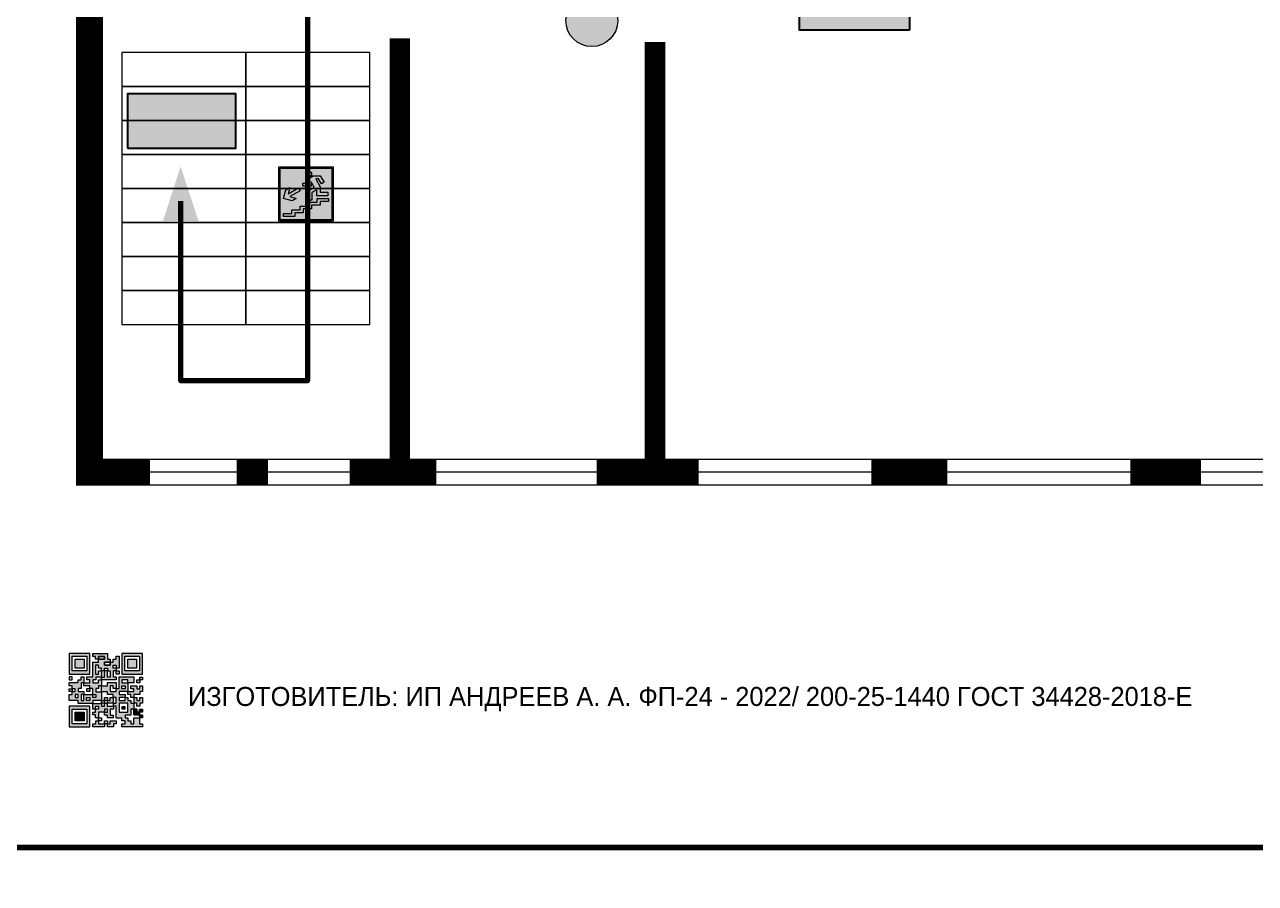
# Model space of a CAD drawing. Header units: millimetres. Extents: x 13114 to 67229, y 22859 to 38520.
# Drawn here: x 27315.4 to 27496.9, y 30890.4 to 31016.9 of the extents above; entities that cross this region are included whole.
import ezdxf

# ---------------------------------------------------------------- set-up
doc = ezdxf.new("R2010")
doc.units = ezdxf.units.MM
doc.layers.add('План_Штампы', color=7, linetype='Continuous')
doc.styles.add('обычный', font='arial.ttf')

# ---------------------------------------------------------------- blocks, each defined once
blk = doc.blocks.new('QR')
at = {"lineweight": 0}
h = blk.add_hatch(color=256, dxfattribs=at)
h.dxf.hatch_style = 1
h.paths.add_polyline_path([(9241.16, 2687.38), (9242.01, 2687.38), (9242.01, 2687.83), (9241.59, 2687.83), (9241.59, 2688.68), (9239.45, 2688.68), (9239.45, 2688.25), (9239.86, 2688.25), (9239.86, 2687.83), (9240.29, 2687.83), (9240.29, 2688.25), (9241.16, 2688.25), (9241.16, 2687.83), (9240.29, 2687.83), (9240.29, 2687.38), (9239.45, 2687.38), (9239.45, 2685.22), (9238.57, 2685.22), (9238.57, 2684.8), (9239.02, 2684.8), (9239.02, 2684.37), (9238.13, 2684.37), (9238.13, 2683.92), (9239.02, 2683.92), (9239.02, 2683.5), (9239.44, 2683.5), (9239.44, 2682.64), (9239.87, 2682.64), (9239.87, 2682.18), (9239.44, 2682.18), (9239.44, 2682.64), (9238.13, 2682.64), (9238.13, 2681.76), (9237.71, 2681.76), (9237.71, 2682.64), (9238.13, 2682.64), (9238.13, 2683.07), (9237.27, 2683.07), (9237.27, 2683.51), (9237.71, 2683.51), (9237.71, 2684.37), (9238.13, 2684.37), (9238.13, 2685.22), (9237.71, 2685.22), (9237.71, 2684.8), (9237.28, 2684.8), (9237.28, 2684.38), (9235.98, 2684.38), (9235.98, 2683.92), (9236.4, 2683.92), (9236.4, 2683.49), (9236.84, 2683.49), (9236.84, 2683.07), (9236.4, 2683.07), (9236.4, 2682.64), (9235.98, 2682.64), (9235.98, 2681.76), (9237.29, 2681.76), (9237.29, 2681.33), (9239.43, 2681.33), (9239.43, 2681.76), (9240.74, 2681.76), (9240.74, 2683.05), (9239.87, 2683.05), (9239.87, 2683.5), (9240.29, 2683.5), (9240.29, 2683.91), (9240.74, 2683.91), (9240.74, 2684.81), (9240.29, 2684.81), (9240.29, 2684.79), (9240.29, 2684.37), (9239.45, 2684.37), (9239.45, 2684.8), (9239.87, 2684.8), (9239.87, 2685.21), (9240.74, 2685.21), (9240.74, 2686.1), (9240.29, 2686.1), (9240.29, 2685.64), (9239.86, 2685.64), (9239.86, 2686.95), (9240.29, 2686.95), (9240.29, 2686.52), (9240.74, 2686.52), (9240.74, 2686.1), (9241.16, 2686.1), (9241.16, 2686.53), (9241.59, 2686.53), (9241.59, 2686.1), (9242.02, 2686.1), (9242.02, 2685.21), (9241.59, 2685.21), (9241.59, 2686.1), (9241.16, 2686.1), (9241.16, 2685.21), (9240.74, 2685.21), (9240.74, 2684.81), (9242.89, 2684.81), (9242.89, 2685.22), (9242.47, 2685.22), (9242.47, 2686.11), (9242.89, 2686.11), (9242.89, 2686.52), (9242.46, 2686.52), (9242.46, 2686.95), (9242.89, 2686.95), (9242.89, 2686.52), (9243.32, 2686.52), (9243.32, 2688.26), (9242.9, 2688.26), (9242.9, 2687.83), (9242.47, 2687.83), (9242.47, 2687.38), (9242.01, 2687.38), (9242.01, 2686.94), (9241.16, 2686.94)])
h.paths.add_polyline_path([(9239.02, 2682.18), (9239.02, 2681.76), (9238.54, 2681.76), (9238.54, 2682.18)], flags=16)
h.paths.add_polyline_path([(9237.27, 2682.65), (9237.27, 2682.19), (9236.83, 2682.19), (9236.83, 2682.65)], flags=16)
h = blk.add_hatch(color=256, dxfattribs=at)
h.dxf.hatch_style = 1
h.paths.add_polyline_path([(9238.15, 2687.83), (9236.83, 2687.83), (9236.83, 2686.52), (9238.15, 2686.52)], flags=0)
h.paths.add_polyline_path([(9239.01, 2685.65), (9239.01, 2688.68), (9235.98, 2688.68), (9235.98, 2685.65)])
h.paths.add_polyline_path([(9236.41, 2686.1), (9236.41, 2688.26), (9238.56, 2688.26), (9238.56, 2686.1)], flags=16)
h.paths.add_polyline_path([(9236.83, 2686.52), (9236.83, 2687.83), (9238.15, 2687.83), (9238.15, 2686.52)], flags=0)
h = blk.add_hatch(color=256, dxfattribs=at)
h.dxf.hatch_style = 1
h.paths.add_polyline_path([(9238.15, 2686.52), (9238.15, 2687.83), (9236.83, 2687.83), (9236.83, 2686.52)])
h.paths.add_polyline_path([(9245.91, 2686.52), (9245.91, 2687.83), (9244.59, 2687.83), (9244.59, 2686.52)], flags=0)
h.paths.add_polyline_path([(9246.77, 2685.65), (9246.77, 2688.68), (9243.74, 2688.68), (9243.74, 2685.65)])
h.paths.add_polyline_path([(9244.17, 2686.1), (9244.17, 2688.26), (9246.32, 2688.26), (9246.32, 2686.1)], flags=16)
h.paths.add_polyline_path([(9244.59, 2686.52), (9244.59, 2687.83), (9245.91, 2687.83), (9245.91, 2686.52)], flags=0)
h = blk.add_hatch(color=256, dxfattribs=at)
h.dxf.hatch_style = 1
h.paths.add_polyline_path([(9240.75, 2681.76), (9240.75, 2681.35), (9241.17, 2681.35), (9241.17, 2681.76)])
h.paths.add_polyline_path([(9241.6, 2682.18), (9241.17, 2682.18), (9241.17, 2681.76), (9241.6, 2681.76)])
h.paths.add_polyline_path([(9242.47, 2681.34), (9242.47, 2682.19), (9242.02, 2682.19), (9242.02, 2681.76), (9241.6, 2681.76), (9241.6, 2681.34)])
h.paths.add_polyline_path([(9239.87, 2678.3), (9239.44, 2678.3), (9239.44, 2677.89), (9241.17, 2677.89), (9241.17, 2678.3), (9240.28, 2678.3), (9240.28, 2678.73), (9239.87, 2678.73)])
h.paths.add_polyline_path([(9240.75, 2678.73), (9240.75, 2679.19), (9240.28, 2679.19), (9240.28, 2678.73)])
h.paths.add_polyline_path([(9241.6, 2678.73), (9241.17, 2678.73), (9241.17, 2678.3), (9241.6, 2678.3)])
h.paths.add_polyline_path([(9242.02, 2678.3), (9241.6, 2678.3), (9241.6, 2677.89), (9242.48, 2677.89), (9242.48, 2678.31), (9242.9, 2678.31), (9242.9, 2678.73), (9242.02, 2678.73)])
h.paths.add_polyline_path([(9246.36, 2684.37), (9246.36, 2684.79), (9245.93, 2684.79), (9245.93, 2684.37)])
h.paths.add_polyline_path([(9246.78, 2685.2), (9246.36, 2685.2), (9246.36, 2684.79), (9246.78, 2684.79)])
h.paths.add_polyline_path([(9245.91, 2687.83), (9244.59, 2687.83), (9244.59, 2686.52), (9245.91, 2686.52)])
h = blk.add_hatch(color=256, dxfattribs=at)
h.dxf.hatch_style = 1
h.paths.add_polyline_path([(9243.32, 2686.11), (9242.89, 2686.11), (9242.89, 2685.64), (9243.32, 2685.64)])
h.paths.add_polyline_path([(9239.02, 2683.07), (9239.02, 2683.5), (9238.56, 2683.5), (9238.56, 2683.07)])
h.paths.add_polyline_path([(9236.4, 2684.8), (9236.4, 2685.22), (9235.98, 2685.22), (9235.98, 2684.8)])
h.paths.add_polyline_path([(9236.4, 2683.07), (9236.4, 2683.49), (9235.98, 2683.49), (9235.98, 2683.07)])
h = blk.add_hatch(color=256, dxfattribs=at)
h.dxf.hatch_style = 1
h.paths.add_polyline_path([(9243.32, 2682.64), (9243.32, 2683.07), (9244.62, 2683.07), (9244.62, 2684.37), (9243.74, 2684.37), (9243.74, 2684.8), (9244.62, 2684.8), (9244.62, 2684.37), (9245.48, 2684.37), (9245.48, 2685.22), (9243.32, 2685.22), (9243.32, 2683.5), (9242.89, 2683.5), (9242.89, 2683.06), (9242.01, 2683.06), (9242.01, 2683.91), (9242.47, 2683.91), (9242.47, 2683.5), (9242.89, 2683.5), (9242.89, 2684.38), (9241.59, 2684.38), (9241.59, 2683.91), (9240.74, 2683.91), (9240.74, 2683.05), (9241.59, 2683.05), (9241.59, 2682.64), (9242.47, 2682.64), (9242.47, 2682.19), (9242.91, 2682.19), (9242.91, 2681.34), (9242.48, 2681.34), (9242.48, 2680.91), (9242.91, 2680.91), (9242.91, 2679.17), (9243.75, 2679.17), (9243.75, 2678.73), (9244.2, 2678.73), (9244.2, 2678.3), (9243.75, 2678.3), (9243.75, 2677.88), (9246.78, 2677.88), (9246.78, 2678.3), (9246.35, 2678.3), (9246.35, 2679.19), (9245.48, 2679.19), (9245.48, 2678.31), (9245.05, 2678.31), (9245.05, 2678.73), (9244.62, 2678.73), (9244.62, 2679.19), (9244.2, 2679.19), (9244.2, 2679.61), (9245.05, 2679.61), (9245.05, 2680.46), (9245.48, 2680.46), (9245.48, 2681.34), (9245.04, 2681.34), (9245.04, 2681.76), (9244.63, 2681.76), (9244.63, 2682.19), (9244.21, 2682.19), (9244.21, 2681.76), (9243.32, 2681.76), (9243.32, 2682.19), (9244.21, 2682.19), (9244.21, 2682.64)])
h.paths.add_polyline_path([(9243.75, 2683.49), (9243.75, 2683.92), (9244.21, 2683.92), (9244.21, 2683.49)], flags=16)
h.paths.add_polyline_path([(9243.32, 2681.34), (9244.63, 2681.34), (9244.63, 2680.04), (9243.32, 2680.04)], flags=16)
h.paths.add_polyline_path([(9243.76, 2680.89), (9244.18, 2680.89), (9244.18, 2680.48), (9243.76, 2680.48)], flags=0)
h = blk.add_hatch(color=256, dxfattribs=at)
h.dxf.hatch_style = 1
h.paths.add_polyline_path([(9246.36, 2683.07), (9246.78, 2683.07), (9246.78, 2683.92), (9246.36, 2683.92), (9246.36, 2683.49), (9245.92, 2683.49), (9245.92, 2683.92), (9245.06, 2683.92), (9245.06, 2683.49), (9245.48, 2683.49), (9245.48, 2683.07), (9244.62, 2683.07), (9244.62, 2682.65), (9245.05, 2682.65), (9245.05, 2682.18), (9245.48, 2682.18), (9245.48, 2682.65), (9246.36, 2682.65)])
h.paths.add_polyline_path([(9246.78, 2682.18), (9246.36, 2682.18), (9246.36, 2681.75), (9245.92, 2681.75), (9245.92, 2682.18), (9245.48, 2682.18), (9245.48, 2681.34), (9245.48, 2681.34), (9245.94, 2681.34), (9245.94, 2680.91), (9246.36, 2680.91), (9246.36, 2681.34), (9246.78, 2681.34)])
h = blk.add_hatch(color=256, dxfattribs=at)
h.dxf.hatch_style = 1
h.paths.add_polyline_path([(9235.98, 2680.9), (9235.98, 2677.86), (9239.02, 2677.86), (9239.02, 2680.9)])
h.paths.add_polyline_path([(9238.57, 2680.48), (9238.57, 2678.32), (9236.41, 2678.32), (9236.41, 2680.48)], flags=16)
h.paths.add_polyline_path([(9238.15, 2680.05), (9238.15, 2678.74), (9236.83, 2678.74), (9236.83, 2680.05)], flags=0)
h = blk.add_hatch(color=256, dxfattribs=at)
h.dxf.hatch_style = 1
h.paths.add_polyline_path([(9242.02, 2680.46), (9242.48, 2680.46), (9242.48, 2680.91), (9241.58, 2680.91), (9241.58, 2681.35), (9241.17, 2681.35), (9241.17, 2680.91), (9240.75, 2680.91), (9240.75, 2681.33), (9239.43, 2681.33), (9239.43, 2680.46), (9239.86, 2680.46), (9239.86, 2680.92), (9240.3, 2680.92), (9240.3, 2680.46), (9239.86, 2680.46), (9239.86, 2680.04), (9239.44, 2680.04), (9239.44, 2679.62), (9239.86, 2679.62), (9239.86, 2679.19), (9240.29, 2679.19), (9240.29, 2680.03), (9241.18, 2680.03), (9241.18, 2680.47), (9241.6, 2680.47), (9241.6, 2680.03), (9241.18, 2680.03), (9241.18, 2679.61), (9241.6, 2679.61), (9241.6, 2679.19), (9242.47, 2679.19), (9242.47, 2679.6), (9242.02, 2679.6)])
h = blk.add_hatch(color=256, dxfattribs=at)
h.dxf.hatch_style = 1
h.paths.add_polyline_path([(9244.18, 2680.48), (9244.18, 2680.89), (9243.76, 2680.89), (9243.76, 2680.48)])
h = blk.add_hatch(color=256, dxfattribs=at)
h.dxf.hatch_style = 1
h.paths.add_polyline_path([(9245.93, 2680.04), (9245.93, 2680.46), (9245.48, 2680.46), (9245.48, 2679.62), (9246.35, 2679.62), (9246.35, 2680.04)])
h.paths.add_polyline_path([(9246.78, 2680.04), (9246.78, 2680.46), (9246.35, 2680.46), (9246.35, 2680.04)])
h.paths.add_polyline_path([(9246.78, 2679.18), (9246.78, 2679.62), (9246.35, 2679.62), (9246.35, 2679.18)])
h = blk.add_hatch(color=256, dxfattribs=at)
h.dxf.hatch_style = 1
h.paths.add_polyline_path([(9238.15, 2680.05), (9236.83, 2680.05), (9236.83, 2678.74), (9238.15, 2678.74)])
for points in [[(9237.71, 2685.22), (9238.13, 2685.22), (9238.13, 2684.37), (9237.71, 2684.37), (9237.71, 2683.51), (9237.27, 2683.51), (9237.27, 2683.07), (9238.13, 2683.07), (9238.13, 2682.64), (9237.71, 2682.64), (9237.71, 2681.76), (9238.13, 2681.76), (9238.13, 2682.64), (9239.44, 2682.64), (9239.44, 2683.5), (9239.02, 2683.5), (9239.02, 2683.07), (9238.56, 2683.07), (9238.56, 2683.5), (9239.02, 2683.5), (9239.02, 2683.92), (9238.13, 2683.92), (9238.13, 2684.37), (9239.02, 2684.37), (9239.02, 2684.8), (9238.57, 2684.8), (9238.57, 2685.22), (9239.45, 2685.22), (9239.45, 2687.38), (9240.29, 2687.38), (9240.29, 2687.83), (9239.86, 2687.83), (9239.86, 2688.25), (9239.45, 2688.25), (9239.45, 2688.68), (9241.59, 2688.68), (9241.59, 2687.83), (9242.01, 2687.83), (9242.01, 2687.38), (9242.47, 2687.38), (9242.47, 2687.83), (9242.9, 2687.83), (9242.9, 2688.26), (9243.32, 2688.26), (9243.32, 2686.52), (9242.89, 2686.52), (9242.89, 2686.11), (9243.32, 2686.11), (9243.32, 2685.64), (9242.89, 2685.64), (9242.89, 2686.11), (9242.47, 2686.11), (9242.47, 2685.22), (9242.89, 2685.22), (9242.89, 2684.81), (9240.74, 2684.81), (9240.74, 2683.91), (9241.59, 2683.91), (9241.59, 2684.38), (9242.89, 2684.38), (9242.89, 2683.5), (9242.47, 2683.5), (9242.47, 2683.91), (9242.01, 2683.91), (9242.01, 2683.06), (9242.89, 2683.06), (9242.89, 2683.5), (9243.32, 2683.5), (9243.32, 2685.22), (9245.48, 2685.22), (9245.48, 2684.37), (9244.62, 2684.37), (9244.62, 2683.07), (9245.48, 2683.07), (9245.48, 2683.49), (9245.06, 2683.49), (9245.06, 2683.92), (9245.92, 2683.92), (9245.92, 2683.49), (9246.36, 2683.49), (9246.36, 2683.92), (9246.78, 2683.92), (9246.78, 2683.07), (9246.36, 2683.07), (9246.36, 2682.65), (9245.48, 2682.65), (9245.48, 2682.18), (9245.92, 2682.18), (9245.92, 2681.75), (9246.36, 2681.75), (9246.36, 2682.18), (9246.78, 2682.18), (9246.78, 2681.34), (9246.36, 2681.34), (9246.36, 2680.91), (9245.94, 2680.91), (9245.94, 2681.34), (9245.48, 2681.34), (9245.48, 2680.46), (9245.93, 2680.46), (9245.93, 2680.04), (9246.35, 2680.04), (9246.35, 2680.46), (9246.78, 2680.46), (9246.78, 2680.04), (9246.78, 2680.04), (9246.35, 2680.04), (9246.35, 2679.62), (9246.78, 2679.62), (9246.78, 2679.18), (9246.35, 2679.18), (9246.35, 2678.3), (9246.78, 2678.3), (9246.78, 2677.88), (9243.75, 2677.88), (9243.75, 2678.3), (9244.2, 2678.3), (9244.2, 2678.73), (9243.75, 2678.73), (9243.75, 2679.17), (9242.91, 2679.17), (9242.91, 2680.91), (9242.48, 2680.91), (9242.48, 2680.46), (9242.02, 2680.46), (9242.02, 2679.6), (9242.47, 2679.6), (9242.47, 2679.19), (9241.6, 2679.19), (9241.6, 2679.61), (9241.18, 2679.61), (9241.18, 2680.03), (9240.29, 2680.03), (9240.29, 2679.19), (9240.75, 2679.19), (9240.75, 2678.73), (9240.28, 2678.73), (9240.28, 2678.3), (9241.17, 2678.3), (9241.17, 2678.73), (9241.6, 2678.73), (9241.6, 2678.3), (9242.02, 2678.3), (9242.02, 2678.73), (9242.9, 2678.73), (9242.9, 2678.31), (9242.48, 2678.31), (9242.48, 2677.89), (9241.6, 2677.89), (9241.6, 2678.3), (9241.17, 2678.3), (9241.17, 2677.89), (9239.44, 2677.89), (9239.44, 2678.3), (9239.87, 2678.3), (9239.87, 2678.73), (9240.28, 2678.73), (9240.28, 2679.19), (9240.29, 2679.19), (9239.86, 2679.19), (9239.86, 2679.62), (9239.44, 2679.62), (9239.44, 2680.04), (9239.86, 2680.04), (9239.86, 2680.46), (9239.43, 2680.46), (9239.43, 2681.33), (9237.29, 2681.33), (9237.29, 2681.76), (9235.98, 2681.76), (9235.98, 2682.64), (9236.4, 2682.64), (9236.4, 2683.07), (9235.98, 2683.07), (9235.98, 2683.49), (9236.4, 2683.49), (9236.4, 2683.92), (9235.98, 2683.92), (9235.98, 2684.38), (9237.28, 2684.38), (9237.28, 2684.8), (9237.71, 2684.8), (9237.71, 2685.22), (9237.92, 2685.22)], [(9240.74, 2686.1), (9240.74, 2686.52), (9240.29, 2686.52), (9240.29, 2686.95), (9239.86, 2686.95), (9239.86, 2685.64), (9240.29, 2685.64), (9240.29, 2686.1), (9240.74, 2686.1), (9240.74, 2686.52)], [(9240.74, 2685.21), (9239.87, 2685.21), (9239.87, 2684.8), (9239.45, 2684.8), (9239.45, 2684.37), (9240.29, 2684.37), (9240.29, 2684.79), (9240.29, 2684.81), (9240.74, 2684.81), (9240.74, 2685.21), (9239.87, 2685.21)], [(9244.62, 2684.37), (9244.62, 2684.8), (9243.74, 2684.8), (9243.74, 2684.37), (9244.62, 2684.37)], [(9240.74, 2683.05), (9240.74, 2681.76), (9239.43, 2681.76), (9239.43, 2681.33), (9240.75, 2681.33), (9240.75, 2681.35), (9240.75, 2680.91), (9241.17, 2680.91), (9241.17, 2681.35), (9241.58, 2681.35), (9241.58, 2680.91), (9242.48, 2680.91), (9242.48, 2681.34), (9242.91, 2681.34), (9242.91, 2682.19), (9242.47, 2682.19), (9242.47, 2682.64), (9241.59, 2682.64), (9241.59, 2683.05), (9240.74, 2683.05)], [(9240.74, 2683.91), (9240.29, 2683.91), (9240.29, 2683.5), (9239.87, 2683.5), (9239.87, 2683.05), (9240.74, 2683.05), (9240.74, 2683.91)], [(9241.6, 2681.76), (9242.02, 2681.76), (9242.02, 2682.19), (9242.47, 2682.19), (9242.47, 2681.34), (9241.6, 2681.34), (9241.6, 2681.76)], [(9244.62, 2683.07), (9243.32, 2683.07), (9243.32, 2682.64), (9244.21, 2682.64), (9244.21, 2682.19), (9243.32, 2682.19), (9243.32, 2681.76), (9244.21, 2681.76), (9244.21, 2682.19), (9244.63, 2682.19), (9244.63, 2681.76), (9245.04, 2681.76), (9245.04, 2681.34), (9245.48, 2681.34)], [(9245.48, 2682.18), (9245.05, 2682.18), (9245.05, 2682.65), (9244.62, 2682.65), (9244.62, 2683.07)], [(9245.48, 2682.18), (9245.48, 2681.34)], [(9239.86, 2680.46), (9239.86, 2680.92), (9240.3, 2680.92), (9240.3, 2680.46), (9239.86, 2680.46)], [(9245.48, 2680.46), (9245.05, 2680.46), (9245.05, 2679.61), (9244.2, 2679.61), (9244.2, 2679.19), (9244.62, 2679.19), (9244.62, 2678.73), (9245.05, 2678.73), (9245.05, 2678.31), (9245.48, 2678.31), (9245.48, 2679.19), (9246.35, 2679.19), (9246.35, 2679.07)], [(9246.35, 2679.62), (9245.48, 2679.62), (9245.48, 2680.46)], [(9245.48, 2680.46), (9245.48, 2679.62), (9246.35, 2679.62), (9246.35, 2680.04), (9245.93, 2680.04), (9245.93, 2680.46), (9245.48, 2680.46), (9245.48, 2679.62)], [(9246.35, 2679.62), (9246.35, 2679.18)]]:
    blk.add_lwpolyline(points, dxfattribs=at)
for points in [[(9235.98, 2685.65), (9239.01, 2685.65), (9239.01, 2688.68), (9235.98, 2688.68)], [(9236.41, 2688.26), (9238.56, 2688.26), (9238.56, 2686.1), (9236.41, 2686.1)], [(9236.83, 2687.83), (9238.15, 2687.83), (9238.15, 2686.52), (9236.83, 2686.52)], [(9240.29, 2687.83), (9241.16, 2687.83), (9241.16, 2688.25), (9240.29, 2688.25)], [(9240.29, 2688.25), (9241.16, 2688.25), (9241.16, 2687.83), (9240.29, 2687.83)], [(9243.74, 2685.65), (9246.77, 2685.65), (9246.77, 2688.68), (9243.74, 2688.68)], [(9244.17, 2688.26), (9246.32, 2688.26), (9246.32, 2686.1), (9244.17, 2686.1)], [(9244.59, 2687.83), (9245.91, 2687.83), (9245.91, 2686.52), (9244.59, 2686.52)], [(9241.16, 2686.1), (9240.74, 2686.1), (9240.74, 2685.21), (9241.16, 2685.21)], [(9242.01, 2687.38), (9241.16, 2687.38), (9241.16, 2686.94), (9242.01, 2686.94)], [(9241.16, 2687.38), (9242.01, 2687.38), (9242.01, 2686.94), (9241.16, 2686.94)], [(9241.16, 2686.53), (9241.59, 2686.53), (9241.59, 2686.1), (9241.16, 2686.1)], [(9241.59, 2686.1), (9242.02, 2686.1), (9242.02, 2685.21), (9241.59, 2685.21)], [(9242.89, 2686.52), (9242.46, 2686.52), (9242.46, 2686.95), (9242.89, 2686.95)], [(9235.98, 2684.8), (9236.4, 2684.8), (9236.4, 2685.22), (9235.98, 2685.22)], [(9245.93, 2684.79), (9246.36, 2684.79), (9246.36, 2684.37), (9245.93, 2684.37)], [(9246.36, 2685.2), (9246.78, 2685.2), (9246.78, 2684.79), (9246.36, 2684.79)], [(9236.4, 2683.07), (9236.84, 2683.07), (9236.84, 2683.49), (9236.4, 2683.49)], [(9236.83, 2682.19), (9237.27, 2682.19), (9237.27, 2682.65), (9236.83, 2682.65)], [(9238.54, 2682.18), (9239.02, 2682.18), (9239.02, 2681.76), (9238.54, 2681.76)], [(9239.44, 2682.64), (9239.87, 2682.64), (9239.87, 2682.18), (9239.44, 2682.18)], [(9241.17, 2682.18), (9241.6, 2682.18), (9241.6, 2681.76), (9241.17, 2681.76)], [(9243.75, 2683.92), (9244.21, 2683.92), (9244.21, 2683.49), (9243.75, 2683.49)], [(9235.98, 2677.86), (9239.02, 2677.86), (9239.02, 2680.9), (9235.98, 2680.9)], [(9236.41, 2680.48), (9238.57, 2680.48), (9238.57, 2678.32), (9236.41, 2678.32)], [(9240.75, 2681.76), (9241.17, 2681.76), (9241.17, 2681.35), (9240.75, 2681.35)], [(9241.18, 2680.03), (9241.6, 2680.03), (9241.6, 2680.47), (9241.18, 2680.47)], [(9243.32, 2680.04), (9244.63, 2680.04), (9244.63, 2681.34), (9243.32, 2681.34)], [(9243.76, 2680.89), (9244.18, 2680.89), (9244.18, 2680.48), (9243.76, 2680.48)], [(9236.83, 2680.05), (9238.15, 2680.05), (9238.15, 2678.74), (9236.83, 2678.74)]]:
    blk.add_lwpolyline(points, close=True, dxfattribs=at)
blk = doc.blocks.new('A$C7B8C2D5B')
at = {"lineweight": 0}
h = blk.add_hatch(color=5, dxfattribs=at)
h.dxf.hatch_style = 1
h.paths.add_polyline_path([(1.397, -3.024, 1), (-2.112, -3.024, 1)])
at = {"color": 5, "lineweight": 0}
blk.add_circle((-0.358, -3.024), 1.755, dxfattribs=at)
blk = doc.blocks.new('A$C32E8229D')
at = {"true_color": 0xffffff}
blk.add_hatch(color=7, dxfattribs=at).paths.add_polyline_path([(0, 0), (0, -8), (16, -8), (16, 0)])
h = blk.add_hatch(color=126)
h.paths.add_polyline_path([(0.2, -0.2), (15.8, -0.2), (15.8, -7.8), (0.2, -7.8)])
h.paths.add_polyline_path([(13.49, -2.05), (12.08, -2.05), (11.37, -2.63, 0.162397), (11.29, -2.84), (11.29, -3.63), (10.35, -3.63), (10.35, -4.05), (11.68, -4.05), (11.68, -3.48), (12.26, -4.28), (11.29, -5.1), (11.29, -6.78), (11.85, -6.78), (11.85, -5.44), (12.8, -4.64), (12.8, -5.94), (14.46, -5.94), (14.46, -5.39), (13.45, -5.39), (13.45, -3.97), (12.46, -2.59), (13.15, -2.59), (13.69, -3.34), (14.18, -3)], flags=16)
h.paths.add_polyline_path([(10.74, -1.82, 1), (11.8, -1.82, 1)], flags=16)
h.paths.add_polyline_path([(9.39, -3.59), (5.99, -3.59), (6.56, -3.03), (5.91, -3.03), (5.1, -3.83), (5.91, -4.64), (6.56, -4.64), (5.99, -4.09), (9.39, -4.09)], flags=16)
h.paths.add_polyline_path([(4.29, -1.08), (1.72, -1.08), (1.72, -6.6), (4.29, -6.6)], flags=16)
at = {"color": 126}
blk.add_lwpolyline([(16, -8), (0, -8), (0, 0), (16, 0)], close=True, dxfattribs=at)
blk = doc.blocks.new('A$C7B4425F7')
at = {"true_color": 0xffffff}
blk.add_hatch(color=7, dxfattribs=at).paths.add_polyline_path([(0, 0), (-16, 0), (-16, -8), (0, -8)])
h = blk.add_hatch(color=126)
h.paths.add_polyline_path([(-0.2, -0.2), (-15.8, -0.2), (-15.8, -7.8), (-0.2, -7.8)])
h.paths.add_polyline_path([(-11.76, -2.03), (-11.76, -3.66), (-11.17, -3.66, -0.568275), (-11.17, -6.18), (-12.58, -6.18), (-12.58, -2.03)], flags=16)
h.paths.add_polyline_path([(-13.33, -4.12, -0.495768), (-13.59, -6.18), (-15.03, -6.18), (-15.03, -2.03), (-13.59, -2.03, -0.487973)], flags=16)
h.paths.add_polyline_path([(-10.25, -2.03), (-9.48, -2.03), (-9.48, -6.18), (-10.25, -6.18)], flags=16)
h.paths.add_polyline_path([(-13.84, -3.69), (-14.24, -3.69), (-14.24, -3.03), (-13.9, -3.03, -0.692621)], flags=0)
h.paths.add_polyline_path([(-9.15, -2.03), (-8.4, -2.03), (-8.04, -3.07), (-7.68, -2.03), (-6.93, -2.03), (-7.64, -4.1), (-6.93, -6.18), (-7.68, -6.18), (-8.04, -5.14), (-8.4, -6.18), (-9.15, -6.18), (-8.44, -4.1)], flags=16)
h.paths.add_polyline_path([(-11.76, -4.46), (-11.42, -4.46, -0.692621), (-11.36, -5.12), (-11.76, -5.12)], flags=0)
h.paths.add_polyline_path([(-13.9, -5.2), (-14.24, -5.2), (-14.24, -4.55), (-13.84, -4.55, -0.708038)], flags=0)
edge = h.paths.add_edge_path(flags=16)
edge.add_ellipse((-5.51, -4.08), major_axis=(0, 2.05), ratio=0.586184, start_angle=0, end_angle=360)
edge = h.paths.add_edge_path(flags=0)
edge.add_ellipse((-5.51, -4.08), major_axis=(0, 1.14), ratio=0.454828, start_angle=0, end_angle=360)
h.paths.add_polyline_path([(-4.13, -4.96, 0.377264), (-3.48, -4.52, 0.0555), (-3.16, -2.03), (-1.66, -2.03), (-1.66, -4.96), (-0.96, -4.96), (-0.96, -7.01), (-1.75, -7.01), (-1.75, -6.18), (-3.3, -6.18), (-3.3, -7.02), (-4.13, -7.02)], flags=16)
h.paths.add_polyline_path([(-2.73, -2.91), (-2.28, -2.91), (-2.28, -4.96), (-3.05, -4.96, 0.079136)], flags=0)
at = {"color": 126}
blk.add_lwpolyline([(-16, -8), (0, -8), (0, 0), (-16, 0)], close=True, dxfattribs=at)
blk = doc.blocks.new('вниз 3')
at = {"lineweight": 0, "true_color": 0xffffff}
h = blk.add_hatch(color=7, dxfattribs=at)
h.dxf.hatch_style = 1
h.paths.add_polyline_path([(40997.5, -4475.69), (40997.25, -4475.28), (40995.76, -4476.15), (40995.97, -4475.23), (40995.39, -4475.56), (40995.05, -4476.83), (40996.33, -4477.17), (40996.91, -4476.83), (40996, -4476.55)], flags=0)
h.paths.add_polyline_path([(40999.81, -4473.95), (41000.22, -4473.95), (41000.64, -4474.67), (41001.03, -4474.43), (41000.46, -4473.49), (41000.42, -4473.49), (40999.43, -4473.49), (40998.68, -4473.92), (40998.68, -4474.57), (40997.88, -4474.57), (40997.88, -4475), (40999.14, -4475), (40999.14, -4474.43), (40999.14, -4474.38), (40999.59, -4475.15), (40998.72, -4475.67), (40998.72, -4477.06), (40999.24, -4477.06), (40999.24, -4475.96), (40999.95, -4475.56), (40999.95, -4476.43), (41001.61, -4476.43), (41001.61, -4475.88), (41000.47, -4475.88), (41000.47, -4475.12)], flags=0)
h.paths.add_polyline_path([(40999.2, -4473.24, 1), (40998.35, -4473.24, 1)], flags=0)
h.paths.add_polyline_path([(41000.46, -4477.26), (41001.69, -4477.26), (41001.69, -4476.84), (41000.03, -4476.84), (41000.03, -4477.39), (40998.78, -4477.39), (40998.78, -4477.95), (40997.53, -4477.95), (40997.53, -4478.5), (40996.29, -4478.5), (40996.29, -4479.06), (40995.05, -4479.06), (40995.05, -4479.48), (40995.29, -4479.48), (40996.72, -4479.48), (40996.72, -4478.92), (40997.97, -4478.92), (40997.97, -4478.36), (40999.2, -4478.36), (40999.2, -4477.81), (41000.46, -4477.81)], flags=0)
h.paths.add_polyline_path([(41002.37, -4472.17), (40994.37, -4472.17), (40994.37, -4480.17), (41002.37, -4480.17)])
h.paths.add_polyline_path([(41002.16, -4479.96), (40994.57, -4479.96), (40994.57, -4472.37), (41002.16, -4472.37)], flags=16)
h.paths.add_polyline_path([(41001.61, -4475.88), (41001.61, -4476.43), (40999.95, -4476.43), (40999.95, -4475.56), (40999.24, -4475.96), (40999.24, -4477.06), (40998.72, -4477.06), (40998.72, -4475.67), (40999.59, -4475.15), (40999.14, -4474.38), (40999.14, -4474.43), (40999.14, -4475), (40997.88, -4475), (40997.88, -4474.57), (40998.68, -4474.57), (40998.68, -4473.92), (40999.43, -4473.49), (41000.42, -4473.49), (41000.46, -4473.49), (41001.03, -4474.43), (41000.64, -4474.67), (41000.22, -4473.95), (40999.81, -4473.95), (41000.47, -4475.12), (41000.47, -4475.88)], flags=0)
h.paths.add_polyline_path([(41001.69, -4476.84), (41001.69, -4477.26), (41000.46, -4477.26), (41000.46, -4477.81), (40999.2, -4477.81), (40999.2, -4478.36), (40997.97, -4478.36), (40997.97, -4478.92), (40996.72, -4478.92), (40996.72, -4479.48), (40995.05, -4479.48), (40995.05, -4479.06), (40996.29, -4479.06), (40996.29, -4478.5), (40997.53, -4478.5), (40997.53, -4477.95), (40998.78, -4477.95), (40998.78, -4477.39), (41000.03, -4477.39), (41000.03, -4476.84)], flags=0)
h.paths.add_polyline_path([(40998.35, -4473.24, -1), (40999.2, -4473.24, -1)], flags=0)
h.paths.add_polyline_path([(40997.5, -4475.69), (40996, -4476.55), (40996.91, -4476.83), (40996.33, -4477.17), (40995.05, -4476.83), (40995.39, -4475.56), (40995.97, -4475.23), (40995.76, -4476.15), (40997.25, -4475.28)], flags=0)
at = {"lineweight": 0}
h = blk.add_hatch(color=126, dxfattribs=at)
h.dxf.hatch_style = 1
h.paths.add_polyline_path([(41002.16, -4472.37), (40994.57, -4472.37), (40994.57, -4479.96), (41002.16, -4479.96)])
h.paths.add_polyline_path([(40995.97, -4475.23), (40995.76, -4476.15), (40997.25, -4475.28), (40997.5, -4475.69), (40996, -4476.55), (40996.91, -4476.83), (40996.33, -4477.17), (40995.05, -4476.83), (40995.39, -4475.56)], flags=16)
h.paths.add_polyline_path([(40997.88, -4474.57), (40998.68, -4474.57), (40998.68, -4473.92), (40999.43, -4473.49), (41000.42, -4473.49), (41000.46, -4473.49), (41001.03, -4474.43), (41000.64, -4474.67), (41000.22, -4473.95), (40999.81, -4473.95), (41000.47, -4475.12), (41000.47, -4475.88), (41001.61, -4475.88), (41001.61, -4476.43), (40999.95, -4476.43), (40999.95, -4475.56), (40999.24, -4475.96), (40999.24, -4477.06), (40998.72, -4477.06), (40998.72, -4475.67), (40999.59, -4475.15), (40999.14, -4474.38), (40999.14, -4474.43), (40999.14, -4475), (40997.88, -4475)], flags=16)
h.paths.add_polyline_path([(40998.35, -4473.24, -1), (40999.2, -4473.24, -1)], flags=16)
h.paths.add_polyline_path([(40997.53, -4477.95), (40998.78, -4477.95), (40998.78, -4477.39), (41000.03, -4477.39), (41000.03, -4476.84), (41001.69, -4476.84), (41001.69, -4477.26), (41000.46, -4477.26), (41000.46, -4477.81), (40999.2, -4477.81), (40999.2, -4478.36), (40997.97, -4478.36), (40997.97, -4478.92), (40996.72, -4478.92), (40996.72, -4479.48), (40995.05, -4479.48), (40995.05, -4479.06), (40996.29, -4479.06), (40996.29, -4478.5), (40997.53, -4478.5)], flags=16)
at = {"lineweight": 0, "true_color": 0xffffff}
h = blk.add_hatch(color=7, dxfattribs=at)
h.dxf.hatch_style = 1
h.paths.add_polyline_path([(40999.2, -4473.24, 1), (40998.35, -4473.24, 1)])
h.paths.add_polyline_path([(40999.81, -4473.95), (41000.22, -4473.95), (41000.64, -4474.67), (41001.03, -4474.43), (41000.46, -4473.49), (41000.42, -4473.49), (40999.43, -4473.49), (40998.68, -4473.92), (40998.68, -4474.57), (40997.88, -4474.57), (40997.88, -4475), (40999.14, -4475), (40999.14, -4474.43), (40999.14, -4474.38), (40999.59, -4475.15), (40998.72, -4475.67), (40998.72, -4477.06), (40999.24, -4477.06), (40999.24, -4475.96), (40999.95, -4475.56), (40999.95, -4476.43), (41001.61, -4476.43), (41001.61, -4475.88), (41000.47, -4475.88), (41000.47, -4475.12)])
h.paths.add_polyline_path([(40999.2, -4477.81), (41000.46, -4477.81), (41000.46, -4477.26), (41001.69, -4477.26), (41001.69, -4476.84), (41000.03, -4476.84), (41000.03, -4477.39), (40998.78, -4477.39), (40998.78, -4477.95), (40997.53, -4477.95), (40997.53, -4478.5), (40996.29, -4478.5), (40996.29, -4479.06), (40995.05, -4479.06), (40995.05, -4479.48), (40995.29, -4479.48), (40996.72, -4479.48), (40996.72, -4478.92), (40997.97, -4478.92), (40997.97, -4478.36), (40999.2, -4478.36)])
h.paths.add_polyline_path([(40997.5, -4475.69), (40997.25, -4475.28), (40995.76, -4476.15), (40995.97, -4475.23), (40995.39, -4475.56), (40995.05, -4476.83), (40996.33, -4477.17), (40996.91, -4476.83), (40996, -4476.55)])
at = {"color": 126, "lineweight": 0}
for points in [[(40994.37, -4472.17), (41002.37, -4472.17), (41002.37, -4480.17), (40994.37, -4480.17)], [(40994.57, -4472.37), (41002.16, -4472.37), (41002.16, -4479.96), (40994.57, -4479.96)]]:
    blk.add_lwpolyline(points, close=True, dxfattribs=at)
for points in [[(40999.14, -4474.43), (40999.14, -4475), (40997.88, -4475), (40997.88, -4474.57), (40998.68, -4474.57), (40998.68, -4473.92), (40999.43, -4473.49), (41000.42, -4473.49), (41000.46, -4473.49), (41001.03, -4474.43), (41000.64, -4474.67), (41000.22, -4473.95), (40999.81, -4473.95), (41000.47, -4475.12), (41000.47, -4475.88), (41001.61, -4475.88), (41001.61, -4476.43), (40999.95, -4476.43), (40999.95, -4475.56), (40999.24, -4475.96), (40999.24, -4477.06), (40998.72, -4477.06), (40998.72, -4475.67), (40999.59, -4475.15), (40999.14, -4474.38), (40999.14, -4474.43)], [(40995.05, -4476.83), (40995.39, -4475.56), (40995.97, -4475.23), (40995.76, -4476.15), (40997.25, -4475.28), (40997.5, -4475.69), (40996, -4476.55), (40996.91, -4476.83), (40996.33, -4477.17), (40995.05, -4476.83)], [(40995.29, -4479.48), (40995.05, -4479.48), (40995.05, -4479.06), (40996.29, -4479.06), (40996.29, -4478.5), (40997.53, -4478.5), (40997.53, -4477.95), (40998.78, -4477.95), (40998.78, -4477.39), (41000.03, -4477.39), (41000.03, -4476.84), (41001.69, -4476.84), (41001.69, -4477.26), (41000.46, -4477.26), (41000.46, -4477.81), (40999.2, -4477.81), (40999.2, -4478.36), (40997.97, -4478.36), (40997.97, -4478.92), (40996.72, -4478.92), (40996.72, -4479.48), (40995.05, -4479.48)]]:
    blk.add_lwpolyline(points, dxfattribs=at)
blk.add_circle((40998.77, -4473.24), 0.426, dxfattribs=at)

msp = doc.modelspace()

# ---------------------------------------------------------------- linework, layer by layer
at = {"color": 1, "lineweight": 100}
for points in [[(27300.23, 31290.65), (27900.23, 31290.65), (27900.23, 30895.65), (27300.23, 30895.65)], [(27300.23, 30895.65), (27900.23, 30895.65), (27900.23, 30500.65), (27300.23, 30500.65)]]:
    msp.add_lwpolyline(points, close=True, dxfattribs=at)
at = {"lineweight": 0}
for points, const_width in [([(27333.86, 30950.95), (27324.96, 30950.95), (27324.96, 31040.18)], 4), ([(27370.73, 31014.92), (27370.73, 30950.74)], 3), ([(27408.33, 30950.9), (27408.33, 31014.37)], 3), ([(27351.29, 30950.95), (27346.64, 30950.95)], 4), ([(27376.07, 30950.95), (27363.29, 30950.95)], 4), ([(27414.76, 30950.95), (27399.71, 30950.95)], 4), ([(27451.42, 30950.95), (27440.23, 30950.95)], 4), ([(27488.85, 30950.95), (27478.43, 30950.95)], 4)]:
    msp.add_lwpolyline(points, dxfattribs=dict(at, const_width=const_width))
at = {"color": 126, "lineweight": 100, "true_color": 0x008754}
msp.add_lwpolyline([(27357.07, 31020.05), (27357.07, 30964.4), (27338.4, 30964.4), (27338.4, 30990.91)], dxfattribs=at)
at = {"lineweight": 0}
for points in [[(27347.98, 31012.82), (27329.7, 31012.82), (27329.7, 31007.81), (27347.98, 31007.81)], [(27366.26, 31012.82), (27347.98, 31012.82), (27347.98, 31007.81), (27366.26, 31007.81)], [(27347.98, 31007.81), (27329.7, 31007.81), (27329.7, 31002.8), (27347.98, 31002.8)], [(27366.26, 31007.81), (27347.98, 31007.81), (27347.98, 31002.8), (27366.26, 31002.8)], [(27347.98, 31002.8), (27329.7, 31002.8), (27329.7, 30997.79), (27347.98, 30997.79)], [(27366.26, 31002.8), (27347.98, 31002.8), (27347.98, 30997.79), (27366.26, 30997.79)], [(27347.98, 30997.79), (27329.7, 30997.79), (27329.7, 30992.78), (27347.98, 30992.78)], [(27366.26, 30997.79), (27347.98, 30997.79), (27347.98, 30992.78), (27366.26, 30992.78)], [(27347.98, 30992.78), (27329.7, 30992.78), (27329.7, 30987.77), (27347.98, 30987.77)], [(27366.26, 30992.78), (27347.98, 30992.78), (27347.98, 30987.77), (27366.26, 30987.77)], [(27347.98, 30987.77), (27329.7, 30987.77), (27329.7, 30982.76), (27347.98, 30982.76)], [(27366.26, 30987.77), (27347.98, 30987.77), (27347.98, 30982.76), (27366.26, 30982.76)], [(27347.98, 30982.76), (27329.7, 30982.76), (27329.7, 30977.75), (27347.98, 30977.75)], [(27366.26, 30982.76), (27347.98, 30982.76), (27347.98, 30977.75), (27366.26, 30977.75)], [(27347.98, 30977.75), (27329.7, 30977.75), (27329.7, 30972.74), (27347.98, 30972.74)], [(27366.26, 30977.75), (27347.98, 30977.75), (27347.98, 30972.74), (27366.26, 30972.74)]]:
    msp.add_lwpolyline(points, close=True, dxfattribs=at)
for points in [[(27633.59, 30952.85), (27331.5, 30952.85)], [(27633.16, 30950.95), (27331.07, 30950.95)], [(27633.35, 30949.04), (27331.26, 30949.04)]]:
    msp.add_lwpolyline(points, dxfattribs=at)
at = {"layer": 'План_Штампы', "color": 126, "true_color": 0x008754}
msp.add_solid([(27341.02, 30987.98), (27335.79, 30988), (27338.38, 30996.01)], dxfattribs=at)

# ---------------------------------------------------------------- block references
at = {"xscale": 2.177419353276491, "yscale": 2.177419353276491, "zscale": 2.177419353276491, "rotation": 180}
msp.add_blockref('A$C7B8C2D5B', (27398.23, 31010.92), dxfattribs=at)
at = {"color": 126, "true_color": 0x008754}
msp.add_blockref('вниз 3', (-13641.5, 35468.12), dxfattribs=at)
at = {"color": 22, "lineweight": 100, "true_color": 0xbb1e10}
msp.add_blockref('QR', (18085.99, 28235.56), dxfattribs=at)
at = {"layer": 'План_Штампы', "color": 126, "true_color": 0x008754, "xscale": 1.012510887696, "yscale": 1.012510887696, "zscale": 1.012510887696, "rotation": 359.9978653237144}
msp.add_blockref('A$C32E8229D', (27429.65, 31024.18), dxfattribs=at)
at = {"layer": 'План_Штампы'}
msp.add_blockref('A$C7B4425F7', (27346.53, 31006.71), dxfattribs=at)

# ---------------------------------------------------------------- texts
at = {"lineweight": 0, "insert": (27413.52, 30917.5), "char_height": 2.8, "width": 191.3484, "attachment_point": 5, "style": 'обычный'}
msp.add_mtext('\\pi-8.4,l8.4,t8.4;{\\fProxima Nova Rg|b0|i0|c204|p2;ИЗГОТОВИТЕЛЬ: ИП АНДРЕЕВ А. А.\\fProxima Nova Rg|b0|i0|c0|p2; \\fProxima Nova Rg|b0|i0|c204|p2;ФП-24 - 2022/ 200-25-1440 ГОСТ 34428-2018-Е\\H1.2266x; }', dxfattribs=at)

doc.saveas('drawing.dxf')
